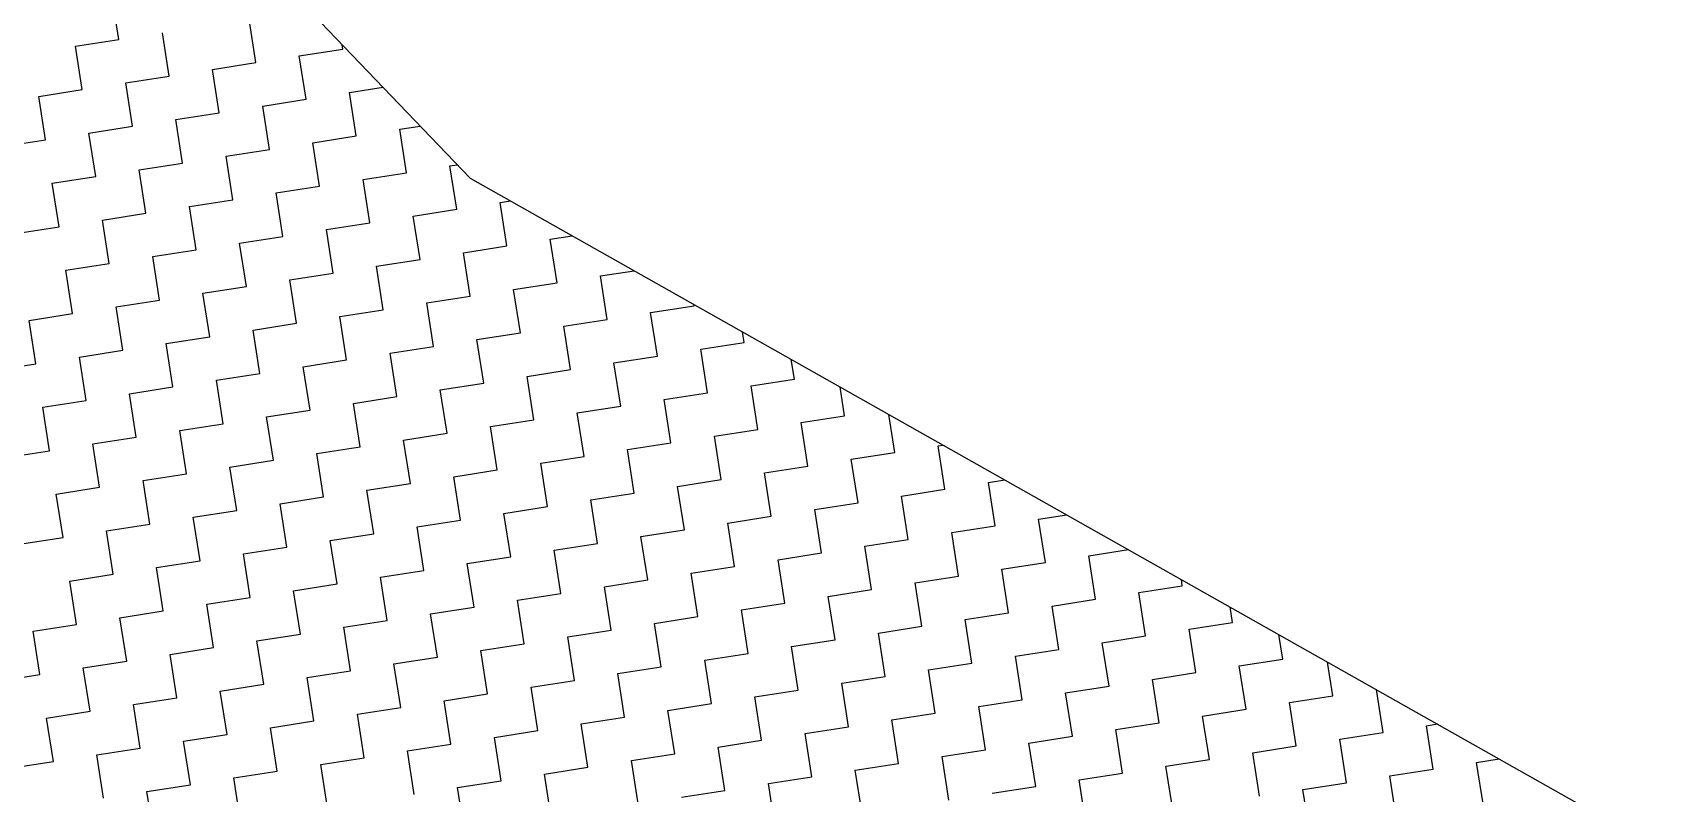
# Model space of a CAD drawing. Header units: metres. Extents: x 288488 to 290462, y 1999122 to 2001536.
# Drawn here: x 290184.9 to 290369.3, y 1999934.3 to 2000020.1 of the extents above; entities that cross this region are included whole.
import ezdxf

# ---------------------------------------------------------------- set-up
doc = ezdxf.new("R2010")
doc.units = ezdxf.units.M
doc.header["$MEASUREMENT"] = 0
doc.layers.add('POLY_HATCH', color=12, linetype='Continuous')

msp = doc.modelspace()

# ---------------------------------------------------------------- linework, layer by layer
at = {"layer": 'POLY_HATCH'}
for p, q in [((290085.95, 2000158.3), (290234.27, 2000003.72)), ((290234.27, 2000003.72), (290409.66, 1999904.8))]:
    msp.add_line(p, q, dxfattribs=at)
at = {"layer": 'POLY_HATCH', "linetype": 'Continuous'}
for p, q in [((290194.62, 2000019.38), (290193.85, 2000024.28)), ((290210.08, 2000016.77), (290209.32, 2000021.67)), ((290189.72, 2000018.62), (290194.62, 2000019.38)), ((290200.28, 2000015.24), (290199.52, 2000020.14)), ((290190.48, 2000013.72), (290189.72, 2000018.62)), ((290214.98, 2000017.53), (290219.88, 2000018.29)), ((290215.75, 2000012.63), (290214.98, 2000017.53)), ((290219.88, 2000018.29), (290219.81, 2000018.79)), ((290195.38, 2000014.48), (290200.28, 2000015.24)), ((290205.18, 2000016), (290210.08, 2000016.77)), ((290205.94, 2000011.1), (290205.18, 2000016)), ((290185.58, 2000012.95), (290190.48, 2000013.72)), ((290196.14, 2000009.58), (290195.38, 2000014.48)), ((290220.65, 2000013.39), (290224.43, 2000013.98)), ((290221.41, 2000008.49), (290220.65, 2000013.39)), ((290186.34, 2000008.05), (290185.58, 2000012.95)), ((290210.85, 2000011.87), (290215.75, 2000012.63)), ((290211.61, 2000006.97), (290210.85, 2000011.87)), ((290201.04, 2000010.34), (290205.94, 2000011.1)), ((290201.81, 2000005.44), (290201.04, 2000010.34)), ((290181.44, 2000007.29), (290186.34, 2000008.05)), ((290191.24, 2000008.82), (290196.14, 2000009.58)), ((290192.01, 2000003.91), (290191.24, 2000008.82)), ((290216.51, 2000007.73), (290221.41, 2000008.49)), ((290226.31, 2000009.25), (290228.62, 2000009.61)), ((290227.07, 2000004.35), (290226.31, 2000009.25)), ((290206.71, 2000006.2), (290211.61, 2000006.97)), ((290207.47, 2000001.3), (290206.71, 2000006.2)), ((290217.27, 2000002.83), (290216.51, 2000007.73)), ((290196.91, 2000004.68), (290201.81, 2000005.44)), ((290197.67, 1999999.78), (290196.91, 2000004.68)), ((290222.17, 2000003.59), (290227.07, 2000004.35)), ((290231.98, 2000005.12), (290232.81, 2000005.25)), ((290232.74, 2000000.22), (290231.98, 2000005.12)), ((290187.1, 2000003.15), (290192.01, 2000003.91)), ((290187.87, 1999998.25), (290187.1, 2000003.15)), ((290212.37, 2000002.06), (290217.27, 2000002.83)), ((290222.94, 1999998.69), (290222.17, 2000003.59)), ((290202.57, 2000000.54), (290207.47, 2000001.3)), ((290203.33, 1999995.64), (290202.57, 2000000.54)), ((290213.13, 1999997.16), (290212.37, 2000002.06)), ((290237.64, 2000000.98), (290238.81, 2000001.16)), ((290238.4, 1999996.08), (290237.64, 2000000.98)), ((290192.77, 1999999.01), (290197.67, 1999999.78)), ((290193.53, 1999994.11), (290192.77, 1999999.01)), ((290218.04, 1999997.93), (290222.94, 1999998.69)), ((290227.84, 1999999.45), (290232.74, 2000000.22)), ((290228.6, 1999994.55), (290227.84, 1999999.45)), ((290182.97, 1999997.49), (290187.87, 1999998.25)), ((290208.23, 1999996.4), (290213.13, 1999997.16)), ((290218.8, 1999993.03), (290218.04, 1999997.93)), ((290243.3, 1999996.84), (290245.79, 1999997.23)), ((290244.07, 1999991.94), (290243.3, 1999996.84)), ((290198.43, 1999994.88), (290203.33, 1999995.64)), ((290209, 1999991.5), (290208.23, 1999996.4)), ((290233.5, 1999995.31), (290238.4, 1999996.08)), ((290234.26, 1999990.41), (290233.5, 1999995.31)), ((290188.63, 1999993.35), (290193.53, 1999994.11)), ((290189.39, 1999988.45), (290188.63, 1999993.35)), ((290199.19, 1999989.97), (290198.43, 1999994.88)), ((290223.7, 1999993.79), (290228.6, 1999994.55)), ((290224.46, 1999988.89), (290223.7, 1999993.79)), ((290248.97, 1999992.7), (290252.76, 1999993.29)), ((290204.1, 1999990.74), (290209, 1999991.5)), ((290213.9, 1999992.26), (290218.8, 1999993.03)), ((290214.66, 1999987.36), (290213.9, 1999992.26)), ((290239.16, 1999991.18), (290244.07, 1999991.94)), ((290249.73, 1999987.8), (290248.97, 1999992.7)), ((290194.29, 1999989.21), (290199.19, 1999989.97)), ((290204.86, 1999985.84), (290204.1, 1999990.74)), ((290229.36, 1999989.65), (290234.26, 1999990.41)), ((290230.13, 1999984.75), (290229.36, 1999989.65)), ((290239.93, 1999986.28), (290239.16, 1999991.18)), ((290259.53, 1999989.33), (290259.51, 1999989.49)), ((290184.49, 1999987.69), (290189.39, 1999988.45)), ((290185.25, 1999982.79), (290184.49, 1999987.69)), ((290195.06, 1999984.31), (290194.29, 1999989.21)), ((290219.56, 1999988.12), (290224.46, 1999988.89)), ((290220.32, 1999983.22), (290219.56, 1999988.12)), ((290244.83, 1999987.04), (290249.73, 1999987.8)), ((290254.63, 1999988.56), (290259.53, 1999989.33)), ((290255.39, 1999983.66), (290254.63, 1999988.56)), ((290199.96, 1999985.07), (290204.86, 1999985.84)), ((290209.76, 1999986.6), (290214.66, 1999987.36)), ((290210.52, 1999981.7), (290209.76, 1999986.6)), ((290235.03, 1999985.51), (290239.93, 1999986.28)), ((290245.59, 1999982.14), (290244.83, 1999987.04)), ((290265.19, 1999985.19), (290265.01, 1999986.38)), ((290190.16, 1999983.55), (290195.06, 1999984.31)), ((290200.72, 1999980.17), (290199.96, 1999985.07)), ((290225.22, 1999983.99), (290230.13, 1999984.75)), ((290225.99, 1999979.09), (290225.22, 1999983.99)), ((290235.79, 1999980.61), (290235.03, 1999985.51)), ((290260.29, 1999984.43), (290265.19, 1999985.19)), ((290261.06, 1999979.52), (290260.29, 1999984.43)), ((290180.35, 1999982.02), (290185.25, 1999982.79)), ((290190.92, 1999978.65), (290190.16, 1999983.55)), ((290215.42, 1999982.46), (290220.32, 1999983.22)), ((290216.19, 1999977.56), (290215.42, 1999982.46)), ((290240.69, 1999981.37), (290245.59, 1999982.14)), ((290250.49, 1999982.9), (290255.39, 1999983.66)), ((290251.25, 1999978), (290250.49, 1999982.9)), ((290270.86, 1999981.05), (290270.51, 1999983.28)), ((290195.82, 1999979.41), (290200.72, 1999980.17)), ((290205.62, 1999980.94), (290210.52, 1999981.7)), ((290206.38, 1999976.03), (290205.62, 1999980.94)), ((290230.89, 1999979.85), (290235.79, 1999980.61)), ((290241.45, 1999976.47), (290240.69, 1999981.37)), ((290265.96, 1999980.29), (290270.86, 1999981.05)), ((290266.72, 1999975.39), (290265.96, 1999980.29)), ((290276.52, 1999976.91), (290276.01, 1999980.18)), ((290186.02, 1999977.88), (290190.92, 1999978.65)), ((290196.58, 1999974.51), (290195.82, 1999979.41)), ((290221.09, 1999978.32), (290225.99, 1999979.09)), ((290221.85, 1999973.42), (290221.09, 1999978.32)), ((290231.65, 1999974.95), (290230.89, 1999979.85)), ((290256.16, 1999978.76), (290261.06, 1999979.52)), ((290256.92, 1999973.86), (290256.16, 1999978.76)), ((290186.78, 1999972.98), (290186.02, 1999977.88)), ((290211.28, 1999976.8), (290216.19, 1999977.56)), ((290212.05, 1999971.9), (290211.28, 1999976.8)), ((290236.55, 1999975.71), (290241.45, 1999976.47)), ((290246.35, 1999977.24), (290251.25, 1999978)), ((290247.12, 1999972.34), (290246.35, 1999977.24)), ((290271.62, 1999976.15), (290276.52, 1999976.91)), ((290282.19, 1999972.77), (290281.52, 1999977.07)), ((290201.48, 1999975.27), (290206.38, 1999976.03)), ((290202.25, 1999970.37), (290201.48, 1999975.27)), ((290226.75, 1999974.18), (290231.65, 1999974.95)), ((290237.31, 1999970.81), (290236.55, 1999975.71)), ((290261.82, 1999974.62), (290266.72, 1999975.39)), ((290262.58, 1999969.72), (290261.82, 1999974.62)), ((290272.38, 1999971.25), (290271.62, 1999976.15)), ((290181.88, 1999972.22), (290186.78, 1999972.98)), ((290191.68, 1999973.75), (290196.58, 1999974.51)), ((290192.44, 1999968.85), (290191.68, 1999973.75)), ((290216.95, 1999972.66), (290221.85, 1999973.42)), ((290227.51, 1999969.28), (290226.75, 1999974.18)), ((290252.02, 1999973.1), (290256.92, 1999973.86)), ((290252.78, 1999968.2), (290252.02, 1999973.1)), ((290287.09, 1999973.54), (290287.64, 1999973.62)), ((290287.85, 1999968.64), (290287.09, 1999973.54)), ((290207.15, 1999971.13), (290212.05, 1999971.9)), ((290207.91, 1999966.23), (290207.15, 1999971.13)), ((290217.71, 1999967.76), (290216.95, 1999972.66)), ((290242.22, 1999971.57), (290247.12, 1999972.34)), ((290242.98, 1999966.67), (290242.22, 1999971.57)), ((290267.48, 1999970.49), (290272.38, 1999971.25)), ((290277.28, 1999972.01), (290282.19, 1999972.77)), ((290278.05, 1999967.11), (290277.28, 1999972.01)), ((290197.34, 1999969.61), (290202.25, 1999970.37)), ((290198.11, 1999964.71), (290197.34, 1999969.61)), ((290222.61, 1999968.52), (290227.51, 1999969.28)), ((290232.41, 1999970.05), (290237.31, 1999970.81)), ((290233.18, 1999965.15), (290232.41, 1999970.05)), ((290257.68, 1999968.96), (290262.58, 1999969.72)), ((290268.25, 1999965.58), (290267.48, 1999970.49)), ((290292.75, 1999969.4), (290294.61, 1999969.69)), ((290293.51, 1999964.5), (290292.75, 1999969.4)), ((290187.54, 1999968.08), (290192.44, 1999968.85)), ((290188.31, 1999963.18), (290187.54, 1999968.08)), ((290212.81, 1999967), (290217.71, 1999967.76)), ((290223.37, 1999963.62), (290222.61, 1999968.52)), ((290247.88, 1999967.43), (290252.78, 1999968.2)), ((290248.64, 1999962.53), (290247.88, 1999967.43)), ((290258.44, 1999964.06), (290257.68, 1999968.96)), ((290282.95, 1999967.87), (290287.85, 1999968.64)), ((290283.71, 1999962.97), (290282.95, 1999967.87)), ((290203.01, 1999965.47), (290207.91, 1999966.23)), ((290203.77, 1999960.57), (290203.01, 1999965.47)), ((290213.57, 1999962.09), (290212.81, 1999967)), ((290238.08, 1999965.91), (290242.98, 1999966.67)), ((290238.84, 1999961.01), (290238.08, 1999965.91)), ((290263.35, 1999964.82), (290268.25, 1999965.58)), ((290273.15, 1999966.35), (290278.05, 1999967.11)), ((290273.91, 1999961.45), (290273.15, 1999966.35)), ((290298.41, 1999965.26), (290301.59, 1999965.75)), ((290193.21, 1999963.94), (290198.11, 1999964.71)), ((290193.97, 1999959.04), (290193.21, 1999963.94)), ((290218.47, 1999962.86), (290223.37, 1999963.62)), ((290228.28, 1999964.38), (290233.18, 1999965.15)), ((290229.04, 1999959.48), (290228.28, 1999964.38)), ((290253.54, 1999963.3), (290258.44, 1999964.06)), ((290264.11, 1999959.92), (290263.35, 1999964.82)), ((290288.61, 1999963.74), (290293.51, 1999964.5)), ((290289.38, 1999958.83), (290288.61, 1999963.74)), ((290299.18, 1999960.36), (290298.41, 1999965.26)), ((290183.4, 1999962.42), (290188.31, 1999963.18)), ((290208.67, 1999961.33), (290213.57, 1999962.09)), ((290219.24, 1999957.96), (290218.47, 1999962.86)), ((290243.74, 1999961.77), (290248.64, 1999962.53)), ((290244.5, 1999956.87), (290243.74, 1999961.77)), ((290254.31, 1999958.4), (290253.54, 1999963.3)), ((290278.81, 1999962.21), (290283.71, 1999962.97)), ((290279.57, 1999957.31), (290278.81, 1999962.21)), ((290304.08, 1999961.12), (290308.56, 1999961.82)), ((290198.87, 1999959.81), (290203.77, 1999960.57)), ((290209.44, 1999956.43), (290208.67, 1999961.33)), ((290233.94, 1999960.25), (290238.84, 1999961.01)), ((290234.7, 1999955.34), (290233.94, 1999960.25)), ((290259.21, 1999959.16), (290264.11, 1999959.92)), ((290269.01, 1999960.68), (290273.91, 1999961.45)), ((290269.77, 1999955.78), (290269.01, 1999960.68)), ((290294.28, 1999959.6), (290299.18, 1999960.36)), ((290304.84, 1999956.22), (290304.08, 1999961.12)), ((290189.07, 1999958.28), (290193.97, 1999959.04)), ((290189.83, 1999953.38), (290189.07, 1999958.28)), ((290199.63, 1999954.91), (290198.87, 1999959.81)), ((290224.14, 1999958.72), (290229.04, 1999959.48)), ((290224.9, 1999953.82), (290224.14, 1999958.72)), ((290249.41, 1999957.63), (290254.31, 1999958.4)), ((290259.97, 1999954.26), (290259.21, 1999959.16)), ((290284.47, 1999958.07), (290289.38, 1999958.83)), ((290285.24, 1999953.17), (290284.47, 1999958.07)), ((290295.04, 1999954.7), (290294.28, 1999959.6)), ((290314.64, 1999957.75), (290314.53, 1999958.45)), ((290204.53, 1999955.67), (290209.44, 1999956.43)), ((290214.34, 1999957.19), (290219.24, 1999957.96)), ((290215.1, 1999952.29), (290214.34, 1999957.19)), ((290239.6, 1999956.11), (290244.5, 1999956.87)), ((290250.17, 1999952.73), (290249.41, 1999957.63)), ((290274.67, 1999956.55), (290279.57, 1999957.31)), ((290275.44, 1999951.64), (290274.67, 1999956.55)), ((290299.94, 1999955.46), (290304.84, 1999956.22)), ((290309.74, 1999956.98), (290314.64, 1999957.75)), ((290310.5, 1999952.08), (290309.74, 1999956.98)), ((290194.73, 1999954.14), (290199.63, 1999954.91)), ((290205.3, 1999950.77), (290204.53, 1999955.67)), ((290229.8, 1999954.58), (290234.7, 1999955.34)), ((290230.56, 1999949.68), (290229.8, 1999954.58)), ((290240.37, 1999951.21), (290239.6, 1999956.11)), ((290264.87, 1999955.02), (290269.77, 1999955.78)), ((290265.63, 1999950.12), (290264.87, 1999955.02)), ((290290.14, 1999953.93), (290295.04, 1999954.7)), ((290300.7, 1999950.56), (290299.94, 1999955.46)), ((290320.31, 1999953.61), (290320.04, 1999955.35)), ((290184.93, 1999952.62), (290189.83, 1999953.38)), ((290185.69, 1999947.72), (290184.93, 1999952.62)), ((290195.5, 1999949.24), (290194.73, 1999954.14)), ((290220, 1999953.06), (290224.9, 1999953.82)), ((290220.76, 1999948.15), (290220, 1999953.06)), ((290245.27, 1999951.97), (290250.17, 1999952.73)), ((290255.07, 1999953.49), (290259.97, 1999954.26)), ((290255.83, 1999948.59), (290255.07, 1999953.49)), ((290280.34, 1999952.41), (290285.24, 1999953.17)), ((290290.9, 1999949.03), (290290.14, 1999953.93)), ((290315.41, 1999952.85), (290320.31, 1999953.61)), ((290316.17, 1999947.95), (290315.41, 1999952.85)), ((290200.4, 1999950), (290205.3, 1999950.77)), ((290210.2, 1999951.53), (290215.1, 1999952.29)), ((290210.96, 1999946.63), (290210.2, 1999951.53)), ((290235.47, 1999950.44), (290240.37, 1999951.21)), ((290246.03, 1999947.07), (290245.27, 1999951.97)), ((290270.53, 1999950.88), (290275.44, 1999951.64)), ((290271.3, 1999945.98), (290270.53, 1999950.88)), ((290281.1, 1999947.51), (290280.34, 1999952.41)), ((290305.6, 1999951.32), (290310.5, 1999952.08)), ((290306.37, 1999946.42), (290305.6, 1999951.32)), ((290325.97, 1999949.47), (290325.54, 1999952.25)), ((290190.59, 1999948.48), (290195.5, 1999949.24)), ((290201.16, 1999945.1), (290200.4, 1999950)), ((290225.66, 1999948.92), (290230.56, 1999949.68)), ((290226.43, 1999944.02), (290225.66, 1999948.92)), ((290236.23, 1999945.54), (290235.47, 1999950.44)), ((290260.73, 1999949.36), (290265.63, 1999950.12)), ((290261.5, 1999944.46), (290260.73, 1999949.36)), ((290286, 1999948.27), (290290.9, 1999949.03)), ((290295.8, 1999949.8), (290300.7, 1999950.56)), ((290296.56, 1999944.89), (290295.8, 1999949.8)), ((290321.07, 1999948.71), (290325.97, 1999949.47)), ((290331.63, 1999945.33), (290331.04, 1999949.14)), ((290180.79, 1999946.95), (290185.69, 1999947.72)), ((290191.36, 1999943.58), (290190.59, 1999948.48)), ((290215.86, 1999947.39), (290220.76, 1999948.15)), ((290216.62, 1999942.49), (290215.86, 1999947.39)), ((290241.13, 1999946.31), (290246.03, 1999947.07)), ((290250.93, 1999947.83), (290255.83, 1999948.59)), ((290251.69, 1999942.93), (290250.93, 1999947.83)), ((290276.2, 1999946.74), (290281.1, 1999947.51)), ((290286.76, 1999943.37), (290286, 1999948.27)), ((290311.27, 1999947.18), (290316.17, 1999947.95)), ((290312.03, 1999942.28), (290311.27, 1999947.18)), ((290321.83, 1999943.81), (290321.07, 1999948.71)), ((290206.06, 1999945.87), (290210.96, 1999946.63)), ((290206.82, 1999940.97), (290206.06, 1999945.87)), ((290231.33, 1999944.78), (290236.23, 1999945.54)), ((290241.89, 1999941.4), (290241.13, 1999946.31)), ((290266.4, 1999945.22), (290271.3, 1999945.98)), ((290267.16, 1999940.32), (290266.4, 1999945.22)), ((290276.96, 1999941.84), (290276.2, 1999946.74)), ((290301.47, 1999945.66), (290306.37, 1999946.42)), ((290302.23, 1999940.76), (290301.47, 1999945.66)), ((290326.73, 1999944.57), (290331.63, 1999945.33)), ((290337.3, 1999941.19), (290336.54, 1999946.04)), ((290186.46, 1999942.82), (290191.36, 1999943.58)), ((290196.26, 1999944.34), (290201.16, 1999945.1)), ((290197.02, 1999939.44), (290196.26, 1999944.34)), ((290221.53, 1999943.25), (290226.43, 1999944.02)), ((290232.09, 1999939.88), (290231.33, 1999944.78)), ((290256.59, 1999943.69), (290261.5, 1999944.46)), ((290257.36, 1999938.79), (290256.59, 1999943.69)), ((290281.86, 1999942.61), (290286.76, 1999943.37)), ((290291.66, 1999944.13), (290296.56, 1999944.89)), ((290292.43, 1999939.23), (290291.66, 1999944.13)), ((290316.93, 1999943.04), (290321.83, 1999943.81)), ((290327.5, 1999939.67), (290326.73, 1999944.57)), ((290187.22, 1999937.91), (290186.46, 1999942.82)), ((290211.72, 1999941.73), (290216.62, 1999942.49)), ((290212.49, 1999936.83), (290211.72, 1999941.73)), ((290222.29, 1999938.35), (290221.53, 1999943.25)), ((290246.79, 1999942.17), (290251.69, 1999942.93)), ((290247.56, 1999937.27), (290246.79, 1999942.17)), ((290272.06, 1999941.08), (290276.96, 1999941.84)), ((290282.62, 1999937.7), (290281.86, 1999942.61)), ((290307.13, 1999941.52), (290312.03, 1999942.28)), ((290307.89, 1999936.62), (290307.13, 1999941.52)), ((290317.69, 1999938.14), (290316.93, 1999943.04)), ((290342.2, 1999941.96), (290343.44, 1999942.15)), ((290342.96, 1999937.06), (290342.2, 1999941.96)), ((290201.92, 1999940.2), (290206.82, 1999940.97)), ((290202.68, 1999935.3), (290201.92, 1999940.2)), ((290227.19, 1999939.12), (290232.09, 1999939.88)), ((290236.99, 1999940.64), (290241.89, 1999941.4)), ((290237.75, 1999935.74), (290236.99, 1999940.64)), ((290262.26, 1999939.55), (290267.16, 1999940.32)), ((290272.82, 1999936.18), (290272.06, 1999941.08)), ((290297.33, 1999939.99), (290302.23, 1999940.76)), ((290298.09, 1999935.09), (290297.33, 1999939.99)), ((290322.59, 1999938.91), (290327.5, 1999939.67)), ((290332.4, 1999940.43), (290337.3, 1999941.19)), ((290333.16, 1999935.53), (290332.4, 1999940.43)), ((290182.32, 1999937.15), (290187.22, 1999937.91)), ((290192.12, 1999938.68), (290197.02, 1999939.44)), ((290192.88, 1999933.78), (290192.12, 1999938.68)), ((290217.39, 1999937.59), (290222.29, 1999938.35)), ((290227.95, 1999934.21), (290227.19, 1999939.12)), ((290252.46, 1999938.03), (290257.36, 1999938.79)), ((290253.22, 1999933.13), (290252.46, 1999938.03)), ((290263.02, 1999934.65), (290262.26, 1999939.55)), ((290287.53, 1999938.47), (290292.43, 1999939.23)), ((290288.29, 1999933.57), (290287.53, 1999938.47)), ((290312.79, 1999937.38), (290317.69, 1999938.14)), ((290323.36, 1999934.01), (290322.59, 1999938.91)), ((290347.86, 1999937.82), (290350.41, 1999938.22)), ((290348.62, 1999932.92), (290347.86, 1999937.82)), ((290207.59, 1999936.06), (290212.49, 1999936.83)), ((290208.35, 1999931.16), (290207.59, 1999936.06)), ((290218.15, 1999932.69), (290217.39, 1999937.59)), ((290242.65, 1999936.5), (290247.56, 1999937.27)), ((290243.42, 1999931.6), (290242.65, 1999936.5)), ((290267.92, 1999935.42), (290272.82, 1999936.18)), ((290277.72, 1999936.94), (290282.62, 1999937.7)), ((290278.49, 1999932.04), (290277.72, 1999936.94)), ((290302.99, 1999935.86), (290307.89, 1999936.62)), ((290313.56, 1999932.48), (290312.79, 1999937.38)), ((290338.06, 1999936.29), (290342.96, 1999937.06)), ((290338.82, 1999931.39), (290338.06, 1999936.29)), ((290197.78, 1999934.54), (290202.68, 1999935.3)), ((290198.55, 1999929.64), (290197.78, 1999934.54)), ((290232.85, 1999934.98), (290237.75, 1999935.74)), ((290233.62, 1999930.08), (290232.85, 1999934.98)), ((290258.12, 1999933.89), (290263.02, 1999934.65)), ((290268.68, 1999930.52), (290267.92, 1999935.42)), ((290293.19, 1999934.33), (290298.09, 1999935.09)), ((290303.75, 1999930.95), (290302.99, 1999935.86)), ((290328.26, 1999934.77), (290333.16, 1999935.53)), ((290329.02, 1999929.87), (290328.26, 1999934.77))]:
    msp.add_line(p, q, dxfattribs=at)

doc.saveas('drawing.dxf')
